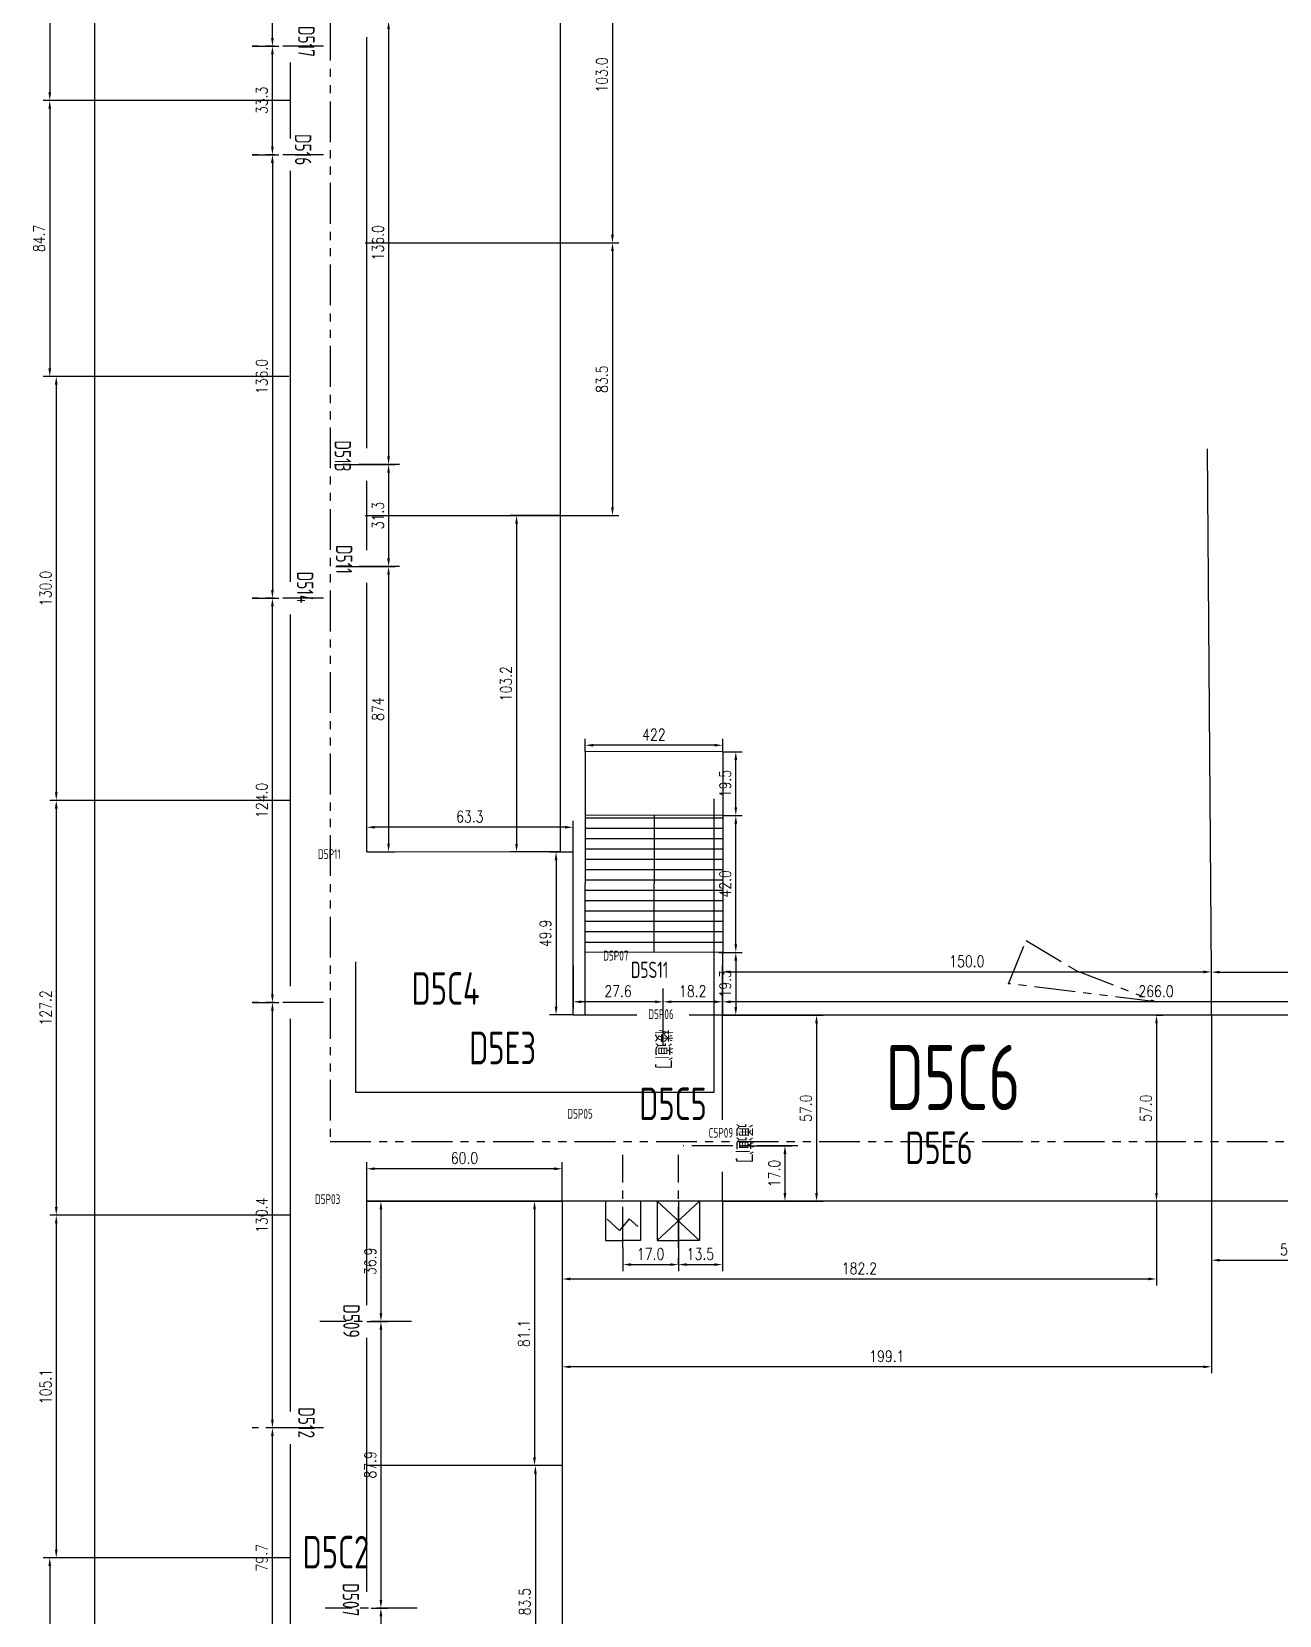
# Model space of a CAD drawing. Header units: millimetres. Extents: x -1254 to 4822, y -4397 to 16.
# Drawn here: x -19.3 to 363.4, y -800.4 to -314.8 of the extents above; entities that cross this region are included whole.
import ezdxf

# ---------------------------------------------------------------- set-up
doc = ezdxf.new("R2010")
doc.units = ezdxf.units.MM
doc.header["$LTSCALE"] = 10
doc.linetypes.add('CENTER', pattern=[2, 1.25, -0.25, 0.25, -0.25])
doc.linetypes.add('PHANTOM', pattern=[2.5, 1.25, -0.25, 0.25, -0.25, 0.25, -0.25])
for name, color, linetype in [('1轮廓实线层', 7, 'Continuous'), ('3中心线层', 1, 'CENTER'), ('5剖面线层', 2, 'Continuous'), ('6文字层', 5, 'Continuous'), ('7标注层', 6, 'Continuous'), ('9双点划线层', 6, 'PHANTOM')]:
    doc.layers.add(name, color=color, linetype=linetype)
doc.styles.add('PC_TEXTSTYLE', font='gbenor.shx', dxfattribs={"width": 0.8, "bigfont": 'hzfs.shx'})
doc.styles.add('TH_GBDIM', font='romans.shx', dxfattribs={"width": 0.8, "bigfont": 'gbcbig.shx'})
doc.dimstyles.new('单位为厘米', dxfattribs={"dimtxt": 3.5, "dimasz": 2.5, "dimexe": 2, "dimexo": 0, "dimgap": 1.5, "dimtad": 1, "dimdec": 1, "dimzin": 0, "dimdsep": 46, "dimtxsty": 'TH_GBDIM', "dimcen": 2.5, "dimclrd": 1, "dimclre": 1, "dimclrt": 5, "dimadec": 0, "dimazin": 0, "dimtfac": 0.714286, "dimtdec": 1, "dimtmove": 0, "dimatfit": 3, "dimfxl": 1, "dimtzin": 0, "dimlwd": -1, "dimlwe": -1, "dimarcsym": 0})

# ---------------------------------------------------------------- blocks, each defined once
blk = doc.blocks.new('*D159')
at = {"layer": '1轮廓实线层', "color": 1, "transparency": 16777216}
for p, q in [((192.53, -616.4), (192.53, -610.26)), ((458.53, -616.4), (458.53, -610.26)), ((456.03, -612.26), (195.03, -612.26))]:
    blk.add_line(p, q, dxfattribs=at)
for points in [[(195.03, -611.84), (195.03, -612.67), (192.53, -612.26)], [(456.03, -611.84), (456.03, -612.67), (458.53, -612.26)]]:
    blk.add_solid(points, dxfattribs=at)
at = {"layer": 'Defpoints', "color": 0, "transparency": 16777216}
for p in [(192.53, -612.26), (192.53, -616.4), (458.53, -616.4)]:
    blk.add_point(p, dxfattribs=at)
at = {"layer": '1轮廓实线层', "color": 5, "transparency": 16777216, "insert": (325.53, -609.01), "char_height": 3.5, "attachment_point": 5, "style": 'TH_GBDIM'}
blk.add_mtext('266.0', dxfattribs=at)
blk = doc.blocks.new('*D187')
at = {"layer": '1轮廓实线层', "color": 1, "transparency": 16777216}
for p, q in [((198.1, -656.4), (213.72, -656.4)), ((211.72, -658.9), (211.72, -670.9)), ((192.53, -673.4), (213.72, -673.4))]:
    blk.add_line(p, q, dxfattribs=at)
for points in [[(211.3, -658.9), (212.14, -658.9), (211.72, -656.4)], [(211.3, -670.9), (212.14, -670.9), (211.72, -673.4)]]:
    blk.add_solid(points, dxfattribs=at)
at = {"layer": 'Defpoints', "color": 0, "transparency": 16777216}
for p in [(198.1, -656.4), (192.53, -673.4), (211.72, -673.4)]:
    blk.add_point(p, dxfattribs=at)
at = {"layer": '1轮廓实线层', "color": 5, "transparency": 16777216, "insert": (208.47, -664.9), "char_height": 3.5, "attachment_point": 5, "rotation": 90, "style": 'TH_GBDIM'}
blk.add_mtext('17.0', dxfattribs=at)
blk = doc.blocks.new('*D188')
at = {"layer": '1轮廓实线层', "color": 1, "transparency": 16777216}
for p, q in [((325.53, -616.4), (327.68, -616.4)), ((325.68, -618.9), (325.68, -670.9)), ((437.78, -673.4), (323.68, -673.4))]:
    blk.add_line(p, q, dxfattribs=at)
for points in [[(325.26, -618.9), (326.1, -618.9), (325.68, -616.4)], [(325.26, -670.9), (326.1, -670.9), (325.68, -673.4)]]:
    blk.add_solid(points, dxfattribs=at)
at = {"layer": 'Defpoints', "color": 0, "transparency": 16777216}
for p in [(325.53, -616.4), (325.68, -673.4), (437.78, -673.4)]:
    blk.add_point(p, dxfattribs=at)
at = {"layer": '1轮廓实线层', "color": 5, "transparency": 16777216, "insert": (322.43, -644.9), "char_height": 3.5, "attachment_point": 5, "rotation": 90, "style": 'TH_GBDIM'}
blk.add_mtext('57.0', dxfattribs=at)
blk = doc.blocks.new('*D189')
at = {"layer": '1轮廓实线层', "color": 1, "transparency": 16777216}
for p, q in [((174.33, -616.37), (174.33, -610.26)), ((192.53, -616.4), (192.53, -610.26)), ((190.03, -612.26), (176.83, -612.26))]:
    blk.add_line(p, q, dxfattribs=at)
for points in [[(176.83, -611.84), (176.83, -612.67), (174.33, -612.26)], [(190.03, -611.84), (190.03, -612.67), (192.53, -612.26)]]:
    blk.add_solid(points, dxfattribs=at)
at = {"layer": 'Defpoints', "color": 0, "transparency": 16777216}
for p in [(174.33, -612.26), (174.33, -616.37), (192.53, -616.4)]:
    blk.add_point(p, dxfattribs=at)
at = {"layer": '1轮廓实线层', "color": 5, "transparency": 16777216, "insert": (183.43, -609.01), "char_height": 3.5, "attachment_point": 5, "style": 'TH_GBDIM'}
blk.add_mtext('18.2', dxfattribs=at)
blk = doc.blocks.new('*D190')
at = {"layer": '1轮廓实线层', "color": 1, "transparency": 16777216}
for p, q in [((179.03, -673.4), (179.03, -694.84)), ((192.53, -673.4), (192.53, -694.84)), ((181.53, -692.84), (190.03, -692.84))]:
    blk.add_line(p, q, dxfattribs=at)
for points in [[(181.53, -692.42), (181.53, -693.25), (179.03, -692.84)], [(190.03, -692.42), (190.03, -693.25), (192.53, -692.84)]]:
    blk.add_solid(points, dxfattribs=at)
at = {"layer": 'Defpoints', "color": 0, "transparency": 16777216}
for p in [(179.03, -673.4), (192.53, -673.4), (192.53, -692.84)]:
    blk.add_point(p, dxfattribs=at)
at = {"layer": '1轮廓实线层', "color": 5, "transparency": 16777216, "insert": (185.78, -689.59), "char_height": 3.5, "attachment_point": 5, "style": 'TH_GBDIM'}
blk.add_mtext('13.5', dxfattribs=at)
blk = doc.blocks.new('*D191')
at = {"layer": '1轮廓实线层', "color": 1, "transparency": 16777216}
for p, q in [((162.03, -687.65), (162.03, -694.84)), ((164.53, -692.84), (176.53, -692.84)), ((179.03, -692.84), (179.03, -690.84))]:
    blk.add_line(p, q, dxfattribs=at)
for points in [[(164.53, -692.42), (164.53, -693.25), (162.03, -692.84)], [(176.53, -692.42), (176.53, -693.25), (179.03, -692.84)]]:
    blk.add_solid(points, dxfattribs=at)
at = {"layer": 'Defpoints', "color": 0, "transparency": 16777216}
for p in [(162.03, -687.65), (179.03, -692.84), (179.03, -692.84)]:
    blk.add_point(p, dxfattribs=at)
at = {"layer": '1轮廓实线层', "color": 5, "transparency": 16777216, "insert": (170.53, -689.59), "char_height": 3.5, "attachment_point": 5, "style": 'TH_GBDIM'}
blk.add_mtext('17.0', dxfattribs=at)
blk = doc.blocks.new('*D192')
at = {"layer": '1轮廓实线层', "color": 1, "transparency": 16777216}
for p, q in [((146.73, -601.15), (146.73, -614.26)), ((174.33, -612.26), (174.33, -610.26)), ((171.83, -612.26), (149.23, -612.26))]:
    blk.add_line(p, q, dxfattribs=at)
for points in [[(149.23, -611.84), (149.23, -612.67), (146.73, -612.26)], [(171.83, -611.84), (171.83, -612.67), (174.33, -612.26)]]:
    blk.add_solid(points, dxfattribs=at)
at = {"layer": 'Defpoints', "color": 0, "transparency": 16777216}
for p in [(146.73, -601.15), (146.73, -612.26), (174.33, -612.26)]:
    blk.add_point(p, dxfattribs=at)
at = {"layer": '1轮廓实线层', "color": 5, "transparency": 16777216, "insert": (160.53, -609.01), "char_height": 3.5, "attachment_point": 5, "style": 'TH_GBDIM'}
blk.add_mtext('27.6', dxfattribs=at)
blk = doc.blocks.new('*D193')
at = {"layer": '1轮廓实线层', "color": 1, "transparency": 16777216}
for p, q in [((83.43, -566.23), (83.43, -556.74)), ((146.73, -566.33), (146.73, -556.74)), ((144.23, -558.74), (85.93, -558.74))]:
    blk.add_line(p, q, dxfattribs=at)
for points in [[(85.93, -558.32), (85.93, -559.16), (83.43, -558.74)], [(144.23, -558.32), (144.23, -559.16), (146.73, -558.74)]]:
    blk.add_solid(points, dxfattribs=at)
at = {"layer": 'Defpoints', "color": 0, "transparency": 16777216}
for p in [(83.43, -558.74), (83.43, -566.23), (146.73, -566.33)]:
    blk.add_point(p, dxfattribs=at)
at = {"layer": '1轮廓实线层', "color": 5, "transparency": 16777216, "insert": (115.08, -555.49), "char_height": 3.5, "attachment_point": 5, "style": 'TH_GBDIM'}
blk.add_mtext('63.3', dxfattribs=at)
blk = doc.blocks.new('*D194')
at = {"layer": '1轮廓实线层', "color": 1, "transparency": 16777216}
for p, q in [((83.43, -673.4), (89.8, -673.4)), ((87.8, -675.9), (87.8, -707.8)), ((83.43, -710.3), (89.8, -710.3))]:
    blk.add_line(p, q, dxfattribs=at)
for points in [[(87.38, -675.9), (88.21, -675.9), (87.8, -673.4)], [(87.38, -707.8), (88.21, -707.8), (87.8, -710.3)]]:
    blk.add_solid(points, dxfattribs=at)
at = {"layer": 'Defpoints', "color": 0, "transparency": 16777216}
for p in [(83.43, -673.4), (83.43, -710.3), (87.8, -710.3)]:
    blk.add_point(p, dxfattribs=at)
at = {"layer": '1轮廓实线层', "color": 5, "transparency": 16777216, "insert": (84.55, -691.85), "char_height": 3.5, "attachment_point": 5, "rotation": 90, "style": 'TH_GBDIM'}
blk.add_mtext('36.9', dxfattribs=at)
blk = doc.blocks.new('*D195')
at = {"layer": '1轮廓实线层', "color": 1, "transparency": 16777216}
for p, q in [((87.8, -710.3), (89.8, -710.3)), ((87.8, -712.8), (87.8, -795.7)), ((84.83, -798.2), (89.8, -798.2))]:
    blk.add_line(p, q, dxfattribs=at)
for points in [[(87.38, -712.8), (88.21, -712.8), (87.8, -710.3)], [(87.38, -795.7), (88.21, -795.7), (87.8, -798.2)]]:
    blk.add_solid(points, dxfattribs=at)
at = {"layer": 'Defpoints', "color": 0, "transparency": 16777216}
for p in [(87.8, -710.3), (84.83, -798.2), (87.8, -798.2)]:
    blk.add_point(p, dxfattribs=at)
at = {"layer": '1轮廓实线层', "color": 5, "transparency": 16777216, "insert": (84.55, -754.25), "char_height": 3.5, "attachment_point": 5, "rotation": 90, "style": 'TH_GBDIM'}
blk.add_mtext('87.9', dxfattribs=at)
blk = doc.blocks.new('*D196')
at = {"layer": '1轮廓实线层', "color": 1, "transparency": 16777216}
for p, q in [((87.8, -798.2), (89.8, -798.2)), ((87.8, -800.7), (87.8, -875.4)), ((84.03, -877.9), (89.8, -877.9))]:
    blk.add_line(p, q, dxfattribs=at)
for points in [[(87.38, -800.7), (88.21, -800.7), (87.8, -798.2)], [(87.38, -875.4), (88.21, -875.4), (87.8, -877.9)]]:
    blk.add_solid(points, dxfattribs=at)
at = {"layer": 'Defpoints', "color": 0, "transparency": 16777216}
for p in [(87.8, -798.2), (84.03, -877.9), (87.8, -877.9)]:
    blk.add_point(p, dxfattribs=at)
at = {"layer": '1轮廓实线层', "color": 5, "transparency": 16777216, "insert": (84.55, -838.05), "char_height": 3.5, "attachment_point": 5, "rotation": 90, "style": 'TH_GBDIM'}
blk.add_mtext('79.7', dxfattribs=at)
blk = doc.blocks.new('*D210')
at = {"layer": '1轮廓实线层', "color": 1, "transparency": 16777216}
for p, q in [((59.27, -742.9), (52.52, -742.9)), ((54.52, -820.1), (54.52, -745.4)), ((54.52, -822.6), (52.52, -822.6))]:
    blk.add_line(p, q, dxfattribs=at)
for points in [[(54.1, -745.4), (54.94, -745.4), (54.52, -742.9)], [(54.1, -820.1), (54.94, -820.1), (54.52, -822.6)]]:
    blk.add_solid(points, dxfattribs=at)
at = {"layer": 'Defpoints', "color": 0, "transparency": 16777216}
for p in [(54.52, -742.9), (59.27, -742.9), (54.52, -822.6)]:
    blk.add_point(p, dxfattribs=at)
at = {"layer": '1轮廓实线层', "color": 5, "transparency": 16777216, "insert": (51.27, -782.75), "char_height": 3.5, "attachment_point": 5, "rotation": 90, "style": 'TH_GBDIM'}
blk.add_mtext('79.7', dxfattribs=at)
blk = doc.blocks.new('*D211')
at = {"layer": '1轮廓实线层', "color": 1, "transparency": 16777216}
for p, q in [((48.32, -612.5), (56.52, -612.5)), ((54.52, -740.4), (54.52, -615)), ((54.52, -742.9), (52.52, -742.9))]:
    blk.add_line(p, q, dxfattribs=at)
for points in [[(54.1, -615), (54.94, -615), (54.52, -612.5)], [(54.1, -740.4), (54.94, -740.4), (54.52, -742.9)]]:
    blk.add_solid(points, dxfattribs=at)
at = {"layer": 'Defpoints', "color": 0, "transparency": 16777216}
for p in [(48.32, -612.5), (54.52, -612.5), (54.52, -742.9)]:
    blk.add_point(p, dxfattribs=at)
at = {"layer": '1轮廓实线层', "color": 5, "transparency": 16777216, "insert": (51.27, -677.7), "char_height": 3.5, "attachment_point": 5, "rotation": 90, "style": 'TH_GBDIM'}
blk.add_mtext('130.4', dxfattribs=at)
blk = doc.blocks.new('*D212')
at = {"layer": '1轮廓实线层', "color": 1, "transparency": 16777216}
for p, q in [((48.32, -488.5), (56.52, -488.5)), ((54.52, -610), (54.52, -491)), ((54.52, -612.5), (52.52, -612.5))]:
    blk.add_line(p, q, dxfattribs=at)
for points in [[(54.1, -491), (54.94, -491), (54.52, -488.5)], [(54.1, -610), (54.94, -610), (54.52, -612.5)]]:
    blk.add_solid(points, dxfattribs=at)
at = {"layer": 'Defpoints', "color": 0, "transparency": 16777216}
for p in [(48.32, -488.5), (54.52, -488.5), (54.52, -612.5)]:
    blk.add_point(p, dxfattribs=at)
at = {"layer": '1轮廓实线层', "color": 5, "transparency": 16777216, "insert": (51.27, -550.5), "char_height": 3.5, "attachment_point": 5, "rotation": 90, "style": 'TH_GBDIM'}
blk.add_mtext('124.0', dxfattribs=at)
blk = doc.blocks.new('*D213')
at = {"layer": '1轮廓实线层', "color": 1, "transparency": 16777216}
for p, q in [((48.32, -352.5), (56.52, -352.5)), ((54.52, -355), (54.52, -486)), ((54.52, -488.5), (52.52, -488.5))]:
    blk.add_line(p, q, dxfattribs=at)
for points in [[(54.1, -355), (54.94, -355), (54.52, -352.5)], [(54.1, -486), (54.94, -486), (54.52, -488.5)]]:
    blk.add_solid(points, dxfattribs=at)
at = {"layer": 'Defpoints', "color": 0, "transparency": 16777216}
for p in [(48.32, -352.5), (54.52, -488.5), (54.52, -488.5)]:
    blk.add_point(p, dxfattribs=at)
at = {"layer": '1轮廓实线层', "color": 5, "transparency": 16777216, "insert": (51.27, -420.5), "char_height": 3.5, "attachment_point": 5, "rotation": 90, "style": 'TH_GBDIM'}
blk.add_mtext('136.0', dxfattribs=at)
blk = doc.blocks.new('*D214')
at = {"layer": '1轮廓实线层', "color": 1, "transparency": 16777216}
for p, q in [((48.32, -319.2), (56.52, -319.2)), ((54.52, -350), (54.52, -321.7)), ((54.52, -352.5), (52.52, -352.5))]:
    blk.add_line(p, q, dxfattribs=at)
for points in [[(54.1, -321.7), (54.94, -321.7), (54.52, -319.2)], [(54.1, -350), (54.94, -350), (54.52, -352.5)]]:
    blk.add_solid(points, dxfattribs=at)
at = {"layer": 'Defpoints', "color": 0, "transparency": 16777216}
for p in [(48.32, -319.2), (54.52, -319.2), (54.52, -352.5)]:
    blk.add_point(p, dxfattribs=at)
at = {"layer": '1轮廓实线层', "color": 5, "transparency": 16777216, "insert": (51.27, -335.85), "char_height": 3.5, "attachment_point": 5, "rotation": 90, "style": 'TH_GBDIM'}
blk.add_mtext('33.3', dxfattribs=at)
blk = doc.blocks.new('*D215')
at = {"layer": '1轮廓实线层', "color": 1, "transparency": 16777216}
for p, q in [((48.32, -233.7), (56.52, -233.7)), ((54.52, -316.7), (54.52, -236.2)), ((54.52, -319.2), (52.52, -319.2))]:
    blk.add_line(p, q, dxfattribs=at)
for points in [[(54.1, -236.2), (54.94, -236.2), (54.52, -233.7)], [(54.1, -316.7), (54.94, -316.7), (54.52, -319.2)]]:
    blk.add_solid(points, dxfattribs=at)
at = {"layer": 'Defpoints', "color": 0, "transparency": 16777216}
for p in [(48.32, -233.7), (54.52, -233.7), (54.52, -319.2)]:
    blk.add_point(p, dxfattribs=at)
at = {"layer": '1轮廓实线层', "color": 5, "transparency": 16777216, "insert": (51.27, -276.45), "char_height": 3.5, "attachment_point": 5, "rotation": 90, "style": 'TH_GBDIM'}
blk.add_mtext('85.5', dxfattribs=at)
blk = doc.blocks.new('*D226')
at = {"layer": '1轮廓实线层', "color": 1, "transparency": 16777216}
for p, q in [((90.15, -311.5), (88.15, -311.5)), ((90.15, -314), (90.15, -445)), ((73.58, -447.5), (92.15, -447.5))]:
    blk.add_line(p, q, dxfattribs=at)
for points in [[(89.73, -314), (90.56, -314), (90.15, -311.5)], [(89.73, -445), (90.56, -445), (90.15, -447.5)]]:
    blk.add_solid(points, dxfattribs=at)
at = {"layer": 'Defpoints', "color": 0, "transparency": 16777216}
for p in [(90.15, -311.5), (73.58, -447.5), (90.15, -447.5)]:
    blk.add_point(p, dxfattribs=at)
at = {"layer": '1轮廓实线层', "color": 5, "transparency": 16777216, "insert": (86.9, -379.5), "char_height": 3.5, "attachment_point": 5, "rotation": 90, "style": 'TH_GBDIM'}
blk.add_mtext('136.0', dxfattribs=at)
blk = doc.blocks.new('*D227')
at = {"layer": '1轮廓实线层', "color": 1, "transparency": 16777216}
for p, q in [((90.15, -447.5), (88.15, -447.5)), ((90.15, -450), (90.15, -476.3)), ((73.98, -478.8), (92.15, -478.8))]:
    blk.add_line(p, q, dxfattribs=at)
for points in [[(89.73, -450), (90.56, -450), (90.15, -447.5)], [(89.73, -476.3), (90.56, -476.3), (90.15, -478.8)]]:
    blk.add_solid(points, dxfattribs=at)
at = {"layer": 'Defpoints', "color": 0, "transparency": 16777216}
for p in [(90.15, -447.5), (73.98, -478.8), (90.15, -478.8)]:
    blk.add_point(p, dxfattribs=at)
at = {"layer": '1轮廓实线层', "color": 5, "transparency": 16777216, "insert": (86.9, -463.15), "char_height": 3.5, "attachment_point": 5, "rotation": 90, "style": 'TH_GBDIM'}
blk.add_mtext('31.3', dxfattribs=at)
blk = doc.blocks.new('*D233')
at = {"layer": '1轮廓实线层', "color": 1, "transparency": 16777216}
for p, q in [((90.15, -478.8), (92.15, -478.8)), ((90.15, -481.3), (90.15, -563.73)), ((83.43, -566.23), (92.15, -566.23))]:
    blk.add_line(p, q, dxfattribs=at)
for points in [[(89.73, -481.3), (90.56, -481.3), (90.15, -478.8)], [(89.73, -563.73), (90.56, -563.73), (90.15, -566.23)]]:
    blk.add_solid(points, dxfattribs=at)
at = {"layer": 'Defpoints', "color": 0, "transparency": 16777216}
for p in [(90.15, -478.8), (83.43, -566.23), (90.15, -566.23)]:
    blk.add_point(p, dxfattribs=at)
at = {"layer": '1轮廓实线层', "color": 5, "transparency": 16777216, "insert": (86.9, -522.51), "char_height": 3.5, "attachment_point": 5, "rotation": 90, "style": 'TH_GBDIM'}
blk.add_mtext('{874}{}{}', dxfattribs=at)
blk = doc.blocks.new('*D235')
at = {"layer": '1轮廓实线层', "color": 1, "transparency": 16777216}
for p, q in [((192.56, -597.1), (198.65, -597.1)), ((196.65, -599.6), (196.65, -613.9)), ((192.53, -616.4), (198.65, -616.4))]:
    blk.add_line(p, q, dxfattribs=at)
for points in [[(196.23, -599.6), (197.06, -599.6), (196.65, -597.1)], [(196.23, -613.9), (197.06, -613.9), (196.65, -616.4)]]:
    blk.add_solid(points, dxfattribs=at)
at = {"layer": 'Defpoints', "color": 0, "transparency": 16777216}
for p in [(192.56, -597.1), (192.53, -616.4), (196.65, -616.4)]:
    blk.add_point(p, dxfattribs=at)
at = {"layer": '1轮廓实线层', "color": 5, "transparency": 16777216, "insert": (193.4, -606.75), "char_height": 3.5, "attachment_point": 5, "rotation": 90, "style": 'TH_GBDIM'}
blk.add_mtext('19.3', dxfattribs=at)
blk = doc.blocks.new('*D236')
at = {"layer": '1轮廓实线层', "color": 1, "transparency": 16777216}
for p, q in [((192.62, -555.1), (198.65, -555.1)), ((196.65, -594.6), (196.65, -557.6)), ((192.62, -597.1), (198.65, -597.1))]:
    blk.add_line(p, q, dxfattribs=at)
for points in [[(196.23, -557.6), (197.06, -557.6), (196.65, -555.1)], [(196.23, -594.6), (197.06, -594.6), (196.65, -597.1)]]:
    blk.add_solid(points, dxfattribs=at)
at = {"layer": 'Defpoints', "color": 0, "transparency": 16777216}
for p in [(192.62, -555.1), (196.65, -555.1), (192.62, -597.1)]:
    blk.add_point(p, dxfattribs=at)
at = {"layer": '1轮廓实线层', "color": 5, "transparency": 16777216, "insert": (193.4, -576.1), "char_height": 3.5, "attachment_point": 5, "rotation": 90, "style": 'TH_GBDIM'}
blk.add_mtext('42.0', dxfattribs=at)
blk = doc.blocks.new('*D237')
at = {"layer": '1轮廓实线层', "color": 1, "transparency": 16777216}
for p, q in [((192.66, -535.6), (198.65, -535.6)), ((196.65, -552.6), (196.65, -538.1)), ((192.62, -555.1), (198.65, -555.1))]:
    blk.add_line(p, q, dxfattribs=at)
for points in [[(196.23, -538.1), (197.06, -538.1), (196.65, -535.6)], [(196.23, -552.6), (197.06, -552.6), (196.65, -555.1)]]:
    blk.add_solid(points, dxfattribs=at)
at = {"layer": 'Defpoints', "color": 0, "transparency": 16777216}
for p in [(192.66, -535.6), (196.65, -535.6), (192.62, -555.1)]:
    blk.add_point(p, dxfattribs=at)
at = {"layer": '1轮廓实线层', "color": 5, "transparency": 16777216, "insert": (193.4, -545.35), "char_height": 3.5, "attachment_point": 5, "rotation": 90, "style": 'TH_GBDIM'}
blk.add_mtext('19.5', dxfattribs=at)
blk = doc.blocks.new('*D238')
at = {"layer": '1轮廓实线层', "color": 1, "transparency": 16777216}
for p, q in [((150.46, -535.53), (150.46, -531.59)), ((190.12, -533.59), (152.96, -533.59)), ((192.62, -535.6), (192.62, -531.59))]:
    blk.add_line(p, q, dxfattribs=at)
for points in [[(152.96, -533.17), (152.96, -534), (150.46, -533.59)], [(190.12, -533.17), (190.12, -534), (192.62, -533.59)]]:
    blk.add_solid(points, dxfattribs=at)
at = {"layer": 'Defpoints', "color": 0, "transparency": 16777216}
for p in [(150.46, -533.59), (150.46, -535.53), (192.62, -535.6)]:
    blk.add_point(p, dxfattribs=at)
at = {"layer": '1轮廓实线层', "color": 5, "transparency": 16777216, "insert": (171.54, -530.34), "char_height": 3.5, "attachment_point": 5, "style": 'TH_GBDIM'}
blk.add_mtext('{422}{}{}', dxfattribs=at)
blk = doc.blocks.new('*D458')
at = {"layer": '6文字层', "color": 1, "transparency": 16777216}
for p, q in [((0, -420.5), (-13.78, -420.5)), ((-11.78, -423), (-11.78, -548)), ((0, -550.5), (-13.78, -550.5))]:
    blk.add_line(p, q, dxfattribs=at)
for points in [[(-12.19, -423), (-11.36, -423), (-11.78, -420.5)], [(-12.19, -548), (-11.36, -548), (-11.78, -550.5)]]:
    blk.add_solid(points, dxfattribs=at)
at = {"layer": 'Defpoints', "color": 0, "transparency": 16777216}
for p in [(0, -420.5), (-11.78, -550.5), (0, -550.5)]:
    blk.add_point(p, dxfattribs=at)
at = {"layer": '6文字层', "color": 5, "transparency": 16777216, "insert": (-15.03, -485.5), "char_height": 3.5, "attachment_point": 5, "rotation": 90, "style": 'TH_GBDIM'}
blk.add_mtext('130.0', dxfattribs=at)
blk = doc.blocks.new('*D459')
at = {"layer": '6文字层', "color": 1, "transparency": 16777216}
for p, q in [((0, -550.5), (-13.78, -550.5)), ((-11.78, -553), (-11.78, -675.2)), ((0, -677.7), (-13.78, -677.7))]:
    blk.add_line(p, q, dxfattribs=at)
for points in [[(-12.19, -553), (-11.36, -553), (-11.78, -550.5)], [(-12.19, -675.2), (-11.36, -675.2), (-11.78, -677.7)]]:
    blk.add_solid(points, dxfattribs=at)
at = {"layer": 'Defpoints', "color": 0, "transparency": 16777216}
for p in [(0, -550.5), (-11.78, -677.7), (0, -677.7)]:
    blk.add_point(p, dxfattribs=at)
at = {"layer": '6文字层', "color": 5, "transparency": 16777216, "insert": (-15.03, -614.1), "char_height": 3.5, "attachment_point": 5, "rotation": 90, "style": 'TH_GBDIM'}
blk.add_mtext('127.2', dxfattribs=at)
blk = doc.blocks.new('*D460')
at = {"layer": '6文字层', "color": 1, "transparency": 16777216}
for p, q in [((0, -677.7), (-13.78, -677.7)), ((-11.78, -680.2), (-11.78, -780.25)), ((0, -782.75), (-13.78, -782.75))]:
    blk.add_line(p, q, dxfattribs=at)
for points in [[(-12.19, -680.2), (-11.36, -680.2), (-11.78, -677.7)], [(-12.19, -780.25), (-11.36, -780.25), (-11.78, -782.75)]]:
    blk.add_solid(points, dxfattribs=at)
at = {"layer": 'Defpoints', "color": 0, "transparency": 16777216}
for p in [(0, -677.7), (-11.78, -782.75), (0, -782.75)]:
    blk.add_point(p, dxfattribs=at)
at = {"layer": '6文字层', "color": 5, "transparency": 16777216, "insert": (-15.03, -730.23), "char_height": 3.5, "attachment_point": 5, "rotation": 90, "style": 'TH_GBDIM'}
blk.add_mtext('105.1', dxfattribs=at)
blk = doc.blocks.new('*D461')
at = {"layer": '6文字层', "color": 1, "transparency": 16777216}
for p, q in [((0, -782.75), (-15.78, -782.75)), ((-13.78, -785.25), (-13.78, -836.85)), ((0, -839.35), (-15.78, -839.35))]:
    blk.add_line(p, q, dxfattribs=at)
for points in [[(-14.19, -785.25), (-13.36, -785.25), (-13.78, -782.75)], [(-14.19, -836.85), (-13.36, -836.85), (-13.78, -839.35)]]:
    blk.add_solid(points, dxfattribs=at)
at = {"layer": 'Defpoints', "color": 0, "transparency": 16777216}
for p in [(0, -782.75), (-13.78, -839.35), (0, -839.35)]:
    blk.add_point(p, dxfattribs=at)
at = {"layer": '6文字层', "color": 5, "transparency": 16777216, "insert": (-17.03, -811.05), "char_height": 3.5, "attachment_point": 5, "rotation": 90, "style": 'TH_GBDIM'}
blk.add_mtext('56.6', dxfattribs=at)
blk = doc.blocks.new('*D462')
at = {"layer": '6文字层', "color": 1, "transparency": 16777216}
for p, q in [((0, -276.45), (-15.78, -276.45)), ((-13.78, -278.95), (-13.78, -333.35)), ((0, -335.85), (-15.78, -335.85))]:
    blk.add_line(p, q, dxfattribs=at)
for points in [[(-14.19, -278.95), (-13.36, -278.95), (-13.78, -276.45)], [(-14.19, -333.35), (-13.36, -333.35), (-13.78, -335.85)]]:
    blk.add_solid(points, dxfattribs=at)
at = {"layer": 'Defpoints', "color": 0, "transparency": 16777216}
for p in [(0, -276.45), (-13.78, -335.85), (0, -335.85)]:
    blk.add_point(p, dxfattribs=at)
at = {"layer": '6文字层', "color": 5, "transparency": 16777216, "insert": (-17.03, -306.15), "char_height": 3.5, "attachment_point": 5, "rotation": 90, "style": 'TH_GBDIM'}
blk.add_mtext('59.4', dxfattribs=at)
blk = doc.blocks.new('*D463')
at = {"layer": '6文字层', "color": 1, "transparency": 16777216}
for p, q in [((0, -335.85), (-15.78, -335.85)), ((-13.78, -338.35), (-13.78, -418)), ((0, -420.5), (-15.78, -420.5))]:
    blk.add_line(p, q, dxfattribs=at)
for points in [[(-14.19, -338.35), (-13.36, -338.35), (-13.78, -335.85)], [(-14.19, -418), (-13.36, -418), (-13.78, -420.5)]]:
    blk.add_solid(points, dxfattribs=at)
at = {"layer": 'Defpoints', "color": 0, "transparency": 16777216}
for p in [(0, -335.85), (-13.78, -420.5), (0, -420.5)]:
    blk.add_point(p, dxfattribs=at)
at = {"layer": '6文字层', "color": 5, "transparency": 16777216, "insert": (-17.03, -378.18), "char_height": 3.5, "attachment_point": 5, "rotation": 90, "style": 'TH_GBDIM'}
blk.add_mtext('84.7', dxfattribs=at)
blk = doc.blocks.new('*D472')
at = {"layer": '6文字层', "color": 1, "transparency": 16777216}
for p, q in [((142.92, -276.54), (160.82, -276.54)), ((158.82, -279.04), (158.82, -377.07)), ((142.92, -379.57), (160.82, -379.57))]:
    blk.add_line(p, q, dxfattribs=at)
for points in [[(158.4, -279.04), (159.24, -279.04), (158.82, -276.54)], [(158.4, -377.07), (159.24, -377.07), (158.82, -379.57)]]:
    blk.add_solid(points, dxfattribs=at)
at = {"layer": 'Defpoints', "color": 0, "transparency": 16777216}
for p in [(142.92, -276.54), (142.92, -379.57), (158.82, -379.57)]:
    blk.add_point(p, dxfattribs=at)
at = {"layer": '6文字层', "color": 5, "transparency": 16777216, "insert": (155.57, -328.06), "char_height": 3.5, "attachment_point": 5, "rotation": 90, "style": 'TH_GBDIM'}
blk.add_mtext('103.0', dxfattribs=at)
blk = doc.blocks.new('*D473')
at = {"layer": '6文字层', "color": 1, "transparency": 16777216}
for p, q in [((142.92, -379.57), (160.82, -379.57)), ((158.82, -382.07), (158.82, -460.62)), ((142.92, -463.12), (160.82, -463.12))]:
    blk.add_line(p, q, dxfattribs=at)
for points in [[(158.4, -382.07), (159.24, -382.07), (158.82, -379.57)], [(158.4, -460.62), (159.24, -460.62), (158.82, -463.12)]]:
    blk.add_solid(points, dxfattribs=at)
at = {"layer": 'Defpoints', "color": 0, "transparency": 16777216}
for p in [(142.92, -379.57), (142.92, -463.12), (158.82, -463.12)]:
    blk.add_point(p, dxfattribs=at)
at = {"layer": '6文字层', "color": 5, "transparency": 16777216, "insert": (155.57, -421.35), "char_height": 3.5, "attachment_point": 5, "rotation": 90, "style": 'TH_GBDIM'}
blk.add_mtext('83.5', dxfattribs=at)
blk = doc.blocks.new('*D474')
at = {"layer": '6文字层', "color": 1, "transparency": 16777216}
for p, q in [((142.92, -463.12), (127.4, -463.12)), ((129.4, -465.62), (129.4, -563.82)), ((142.92, -566.32), (127.4, -566.32))]:
    blk.add_line(p, q, dxfattribs=at)
for points in [[(128.99, -465.62), (129.82, -465.62), (129.4, -463.12)], [(128.99, -563.82), (129.82, -563.82), (129.4, -566.32)]]:
    blk.add_solid(points, dxfattribs=at)
at = {"layer": 'Defpoints', "color": 0, "transparency": 16777216}
for p in [(142.92, -463.12), (129.4, -566.32), (142.92, -566.32)]:
    blk.add_point(p, dxfattribs=at)
at = {"layer": '6文字层', "color": 5, "transparency": 16777216, "insert": (126.15, -514.72), "char_height": 3.5, "attachment_point": 5, "rotation": 90, "style": 'TH_GBDIM'}
blk.add_mtext('103.2', dxfattribs=at)
blk = doc.blocks.new('*D475')
at = {"layer": '6文字层', "color": 1, "transparency": 16777216}
for p, q in [((146.73, -566.33), (139.52, -566.33)), ((141.52, -568.83), (141.52, -613.73)), ((146.73, -616.23), (139.52, -616.23))]:
    blk.add_line(p, q, dxfattribs=at)
for points in [[(141.1, -568.83), (141.94, -568.83), (141.52, -566.33)], [(141.1, -613.73), (141.94, -613.73), (141.52, -616.23)]]:
    blk.add_solid(points, dxfattribs=at)
at = {"layer": 'Defpoints', "color": 0, "transparency": 16777216}
for p in [(146.73, -566.33), (141.52, -616.23), (146.73, -616.23)]:
    blk.add_point(p, dxfattribs=at)
at = {"layer": '6文字层', "color": 5, "transparency": 16777216, "insert": (138.27, -591.28), "char_height": 3.5, "attachment_point": 5, "rotation": 90, "style": 'TH_GBDIM'}
blk.add_mtext('49.9', dxfattribs=at)
blk = doc.blocks.new('*D476')
at = {"layer": '6文字层', "color": 1, "transparency": 16777216}
for p, q in [((192.53, -616.4), (192.53, -601.09)), ((342.53, -616.4), (342.53, -601.09)), ((195.03, -603.09), (340.03, -603.09))]:
    blk.add_line(p, q, dxfattribs=at)
for points in [[(195.03, -602.67), (195.03, -603.51), (192.53, -603.09)], [(340.03, -602.67), (340.03, -603.51), (342.53, -603.09)]]:
    blk.add_solid(points, dxfattribs=at)
at = {"layer": 'Defpoints', "color": 0, "transparency": 16777216}
for p in [(342.53, -603.09), (192.53, -616.4), (342.53, -616.4)]:
    blk.add_point(p, dxfattribs=at)
at = {"layer": '6文字层', "color": 5, "transparency": 16777216, "insert": (267.53, -599.84), "char_height": 3.5, "attachment_point": 5, "style": 'TH_GBDIM'}
blk.add_mtext('150.0', dxfattribs=at)
blk = doc.blocks.new('*D477')
at = {"layer": '6文字层', "color": 1, "transparency": 16777216}
for p, q in [((192.53, -616.4), (223.41, -616.4)), ((221.41, -618.9), (221.41, -670.9)), ((192.53, -673.4), (223.41, -673.4))]:
    blk.add_line(p, q, dxfattribs=at)
for points in [[(220.99, -618.9), (221.83, -618.9), (221.41, -616.4)], [(220.99, -670.9), (221.83, -670.9), (221.41, -673.4)]]:
    blk.add_solid(points, dxfattribs=at)
at = {"layer": 'Defpoints', "color": 0, "transparency": 16777216}
for p in [(192.53, -616.4), (192.53, -673.4), (221.41, -673.4)]:
    blk.add_point(p, dxfattribs=at)
at = {"layer": '6文字层', "color": 5, "transparency": 16777216, "insert": (218.16, -644.9), "char_height": 3.5, "attachment_point": 5, "rotation": 90, "style": 'TH_GBDIM'}
blk.add_mtext('57.0', dxfattribs=at)
blk = doc.blocks.new('*D478')
at = {"layer": '6文字层', "color": 1, "transparency": 16777216}
for p, q in [((143.43, -673.4), (143.43, -699.25)), ((325.68, -673.4), (325.68, -699.25)), ((145.93, -697.25), (323.18, -697.25))]:
    blk.add_line(p, q, dxfattribs=at)
for points in [[(145.93, -696.83), (145.93, -697.67), (143.43, -697.25)], [(323.18, -696.83), (323.18, -697.67), (325.68, -697.25)]]:
    blk.add_solid(points, dxfattribs=at)
at = {"layer": 'Defpoints', "color": 0, "transparency": 16777216}
for p in [(143.43, -673.4), (325.68, -673.4), (325.68, -697.25)]:
    blk.add_point(p, dxfattribs=at)
at = {"layer": '6文字层', "color": 5, "transparency": 16777216, "insert": (234.56, -694), "char_height": 3.5, "attachment_point": 5, "style": 'TH_GBDIM'}
blk.add_mtext('182.2', dxfattribs=at)
blk = doc.blocks.new('*D479')
at = {"layer": '6文字层', "color": 1, "transparency": 16777216}
for p, q in [((143.43, -673.4), (132.92, -673.4)), ((134.92, -675.9), (134.92, -751.96)), ((143.43, -754.46), (132.92, -754.46))]:
    blk.add_line(p, q, dxfattribs=at)
for points in [[(134.5, -675.9), (135.33, -675.9), (134.92, -673.4)], [(134.5, -751.96), (135.33, -751.96), (134.92, -754.46)]]:
    blk.add_solid(points, dxfattribs=at)
at = {"layer": 'Defpoints', "color": 0, "transparency": 16777216}
for p in [(143.43, -673.4), (134.92, -754.46), (143.43, -754.46)]:
    blk.add_point(p, dxfattribs=at)
at = {"layer": '6文字层', "color": 5, "transparency": 16777216, "insert": (131.67, -713.93), "char_height": 3.5, "attachment_point": 5, "rotation": 90, "style": 'TH_GBDIM'}
blk.add_mtext('81.1', dxfattribs=at)
blk = doc.blocks.new('*D480')
at = {"layer": '6文字层', "color": 1, "transparency": 16777216}
for p, q in [((143.43, -754.46), (133.17, -754.46)), ((135.17, -756.96), (135.17, -835.48)), ((143.43, -837.98), (133.17, -837.98))]:
    blk.add_line(p, q, dxfattribs=at)
for points in [[(134.75, -756.96), (135.59, -756.96), (135.17, -754.46)], [(134.75, -835.48), (135.59, -835.48), (135.17, -837.98)]]:
    blk.add_solid(points, dxfattribs=at)
at = {"layer": 'Defpoints', "color": 0, "transparency": 16777216}
for p in [(143.43, -754.46), (135.17, -837.98), (143.43, -837.98)]:
    blk.add_point(p, dxfattribs=at)
at = {"layer": '6文字层', "color": 5, "transparency": 16777216, "insert": (131.92, -796.22), "char_height": 3.5, "attachment_point": 5, "rotation": 90, "style": 'TH_GBDIM'}
blk.add_mtext('83.5', dxfattribs=at)
blk = doc.blocks.new('*D484')
at = {"layer": '6文字层', "color": 1, "transparency": 16777216}
for p, q in [((83.43, -673.4), (83.43, -661.45)), ((140.93, -663.45), (85.93, -663.45)), ((143.43, -673.4), (143.43, -661.45))]:
    blk.add_line(p, q, dxfattribs=at)
for points in [[(85.93, -663.03), (85.93, -663.87), (83.43, -663.45)], [(140.93, -663.03), (140.93, -663.87), (143.43, -663.45)]]:
    blk.add_solid(points, dxfattribs=at)
at = {"layer": 'Defpoints', "color": 0, "transparency": 16777216}
for p in [(83.43, -663.45), (83.43, -673.4), (143.43, -673.4)]:
    blk.add_point(p, dxfattribs=at)
at = {"layer": '6文字层', "color": 5, "transparency": 16777216, "insert": (113.43, -660.2), "char_height": 3.5, "attachment_point": 5, "style": 'TH_GBDIM'}
blk.add_mtext('60.0', dxfattribs=at)
blk = doc.blocks.new('*D492')
at = {"layer": '6文字层', "color": 1, "transparency": 16777216}
for p, q in [((342.53, -616.4), (342.53, -726.18)), ((143.43, -699.25), (143.43, -726.18)), ((340.03, -724.18), (145.93, -724.18))]:
    blk.add_line(p, q, dxfattribs=at)
for points in [[(145.93, -723.77), (145.93, -724.6), (143.43, -724.18)], [(340.03, -723.77), (340.03, -724.6), (342.53, -724.18)]]:
    blk.add_solid(points, dxfattribs=at)
at = {"layer": 'Defpoints', "color": 0, "transparency": 16777216}
for p in [(342.53, -616.4), (143.43, -699.25), (143.43, -724.18)]:
    blk.add_point(p, dxfattribs=at)
at = {"layer": '6文字层', "color": 5, "transparency": 16777216, "insert": (242.98, -720.93), "char_height": 3.5, "attachment_point": 5, "style": 'TH_GBDIM'}
blk.add_mtext('199.1', dxfattribs=at)
blk = doc.blocks.new('*D497')
at = {"layer": '6文字层', "color": 1, "transparency": 16777216}
for p, q in [((342.53, -616.4), (342.53, -601.16)), ((398.53, -616.4), (398.53, -601.16)), ((345.03, -603.16), (396.03, -603.16))]:
    blk.add_line(p, q, dxfattribs=at)
for points in [[(345.03, -602.75), (345.03, -603.58), (342.53, -603.16)], [(396.03, -602.75), (396.03, -603.58), (398.53, -603.16)]]:
    blk.add_solid(points, dxfattribs=at)
at = {"layer": 'Defpoints', "color": 0, "transparency": 16777216}
for p in [(398.53, -603.16), (342.53, -616.4), (398.53, -616.4)]:
    blk.add_point(p, dxfattribs=at)
at = {"layer": '6文字层', "color": 5, "transparency": 16777216, "insert": (370.53, -599.91), "char_height": 3.5, "attachment_point": 5, "style": 'TH_GBDIM'}
blk.add_mtext('56.0', dxfattribs=at)
blk = doc.blocks.new('*D498')
at = {"layer": '6文字层', "color": 1, "transparency": 16777216}
for p, q in [((342.53, -616.4), (342.53, -693.49)), ((393.03, -673.4), (393.03, -693.49)), ((345.03, -691.49), (390.53, -691.49))]:
    blk.add_line(p, q, dxfattribs=at)
for points in [[(345.03, -691.08), (345.03, -691.91), (342.53, -691.49)], [(390.53, -691.08), (390.53, -691.91), (393.03, -691.49)]]:
    blk.add_solid(points, dxfattribs=at)
at = {"layer": 'Defpoints', "color": 0, "transparency": 16777216}
for p in [(342.53, -616.4), (393.03, -673.4), (393.03, -691.49)]:
    blk.add_point(p, dxfattribs=at)
at = {"layer": '6文字层', "color": 5, "transparency": 16777216, "insert": (367.78, -688.24), "char_height": 3.5, "attachment_point": 5, "style": 'TH_GBDIM'}
blk.add_mtext('50.5', dxfattribs=at)

msp = doc.modelspace()

# ---------------------------------------------------------------- hatches: boundary and pattern name
at = {"layer": '5剖面线层'}
h = msp.add_hatch(dxfattribs=at)
h.set_pattern_fill('ANSI31', color=256, angle=-45, style=0)
h.set_pattern_definition([(360, (-1863.9683, -482.8), (2e-15, 3.175), [])])
h.paths.add_polyline_path([(171.524, -597.067), (192.624, -597.1), (192.629, -555.1), (171.529, -555.067)])
h.paths.add_polyline_path([(171.529, -555.067), (150.429, -555.033), (150.362, -597.033), (171.524, -597.067)])

# ---------------------------------------------------------------- linework, layer by layer
at = {"layer": '1轮廓实线层'}
for p, q in [((0, 0), (0, -1169.6)), ((142.921, -566.321), (142.921, -276.545)), ((83.432, -442.5), (83.432, -316.5)), ((60.032, -347.5), (60.032, -324.2)), ((60.032, -335.85), (0, -335.85)), ((60.032, -483.5), (60.032, -357.5)), ((82.921, -379.573), (142.921, -379.573)), ((59.521, -420.5), (0, -420.5)), ((83.432, -473.8), (83.432, -452.5)), ((82.921, -463.121), (142.921, -463.121)), ((83.432, -566.227), (83.432, -483.8)), ((60.032, -607.5), (60.032, -493.5)), ((150.455, -535.533), (150.332, -616.333)), ((192.655, -535.6), (150.455, -535.533)), ((192.624, -535.6), (192.624, -597.1)), ((60.032, -550.5), (0, -550.5)), ((192.624, -555.1), (150.424, -555.033)), ((171.591, -555.067), (171.524, -597.067)), ((146.732, -566.327), (83.432, -566.227)), ((146.732, -616.227), (146.732, -566.327)), ((192.562, -597.1), (150.362, -597.033)), ((192.562, -597.1), (192.532, -616.4)), ((166.332, -616.358), (146.732, -616.327)), ((192.532, -616.4), (182.332, -616.384)), ((458.532, -616.4), (192.532, -616.4)), ((192.532, -648.4), (192.532, -616.4)), ((60.032, -737.9), (60.032, -617.5)), ((192.532, -673.4), (192.532, -664.4)), ((83.432, -673.4), (143.432, -673.4)), ((83.432, -705.3), (83.432, -673.4)), ((393.032, -673.4), (83.432, -673.4)), ((143.432, -673.4), (143.432, -1117.5)), ((156.681, -673.4), (156.681, -685.491)), ((167.382, -673.4), (167.382, -685.491)), ((172.575, -673.4), (172.575, -685.491)), ((185.489, -673.4), (172.575, -685.491)), ((185.489, -685.491), (172.575, -673.4)), ((185.489, -673.4), (185.489, -685.491)), ((60.032, -677.7), (0, -677.7)), ((160.961, -682.38), (157.201, -678.93)), ((163.938, -678.852), (160.961, -682.38)), ((166.601, -681.126), (163.938, -678.852)), ((156.681, -685.491), (162.032, -685.491)), ((167.382, -685.491), (162.032, -685.491)), ((172.575, -685.491), (179.032, -685.491)), ((185.489, -685.491), (179.032, -685.491)), ((83.432, -793.2), (83.432, -715.3)), ((60.032, -817.6), (60.032, -747.9)), ((143.432, -754.461), (83.432, -754.461)), ((60.032, -782.75), (0, -782.75))]:
    msp.add_line(p, q, dxfattribs=at)
at = {"layer": '3中心线层'}
for p, q in [((0, 0), (0, -4397.172)), ((70.216, -319.2), (48.317, -319.2)), ((70.216, -352.5), (48.317, -352.5)), ((93.487, -447.5), (73.594, -447.5)), ((93.487, -478.8), (73.594, -478.8)), ((70.216, -488.5), (48.317, -488.5)), ((174.332, -625.669), (174.332, -606.784)), ((70.216, -612.5), (48.317, -612.5)), ((162.032, -687.65), (162.032, -659.15)), ((179.032, -687.65), (179.032, -659.15)), ((215.71, -656.4), (180.485, -656.4)), ((97.136, -710.3), (69.104, -710.3)), ((70.216, -742.9), (48.317, -742.9)), ((98.959, -798.2), (70.7, -798.2))]:
    msp.add_line(p, q, dxfattribs=at)
at = {"layer": '6文字层'}
msp.add_line((342.532, -603.089), (341.282, -442.649), dxfattribs=at)
at = {"layer": '7标注层'}
for p, q in [((190, -640), (190, -550)), ((80, -600), (80, -640)), ((80, -640), (190, -640))]:
    msp.add_line(p, q, dxfattribs=at)
at = {"layer": '9双点划线层'}
for p, q in [((72.212, -11.161), (72.212, -655.113)), ((280.301, -606.723), (285.716, -593.498)), ((285.716, -593.498), (300.759, -602.515)), ((325.532, -612.258), (280.301, -606.723)), ((300.759, -602.515), (325.532, -612.258)), ((72.212, -655.113), (966.501, -655.113))]:
    msp.add_line(p, q, dxfattribs=at)

# ---------------------------------------------------------------- texts
at = {"layer": '6文字层', "char_height": 5, "attachment_point": 1, "rotation": 270, "style": 'PC_TEXTSTYLE'}
for s, insert in [('D517', (67.44, -313.027)), ('D516', (66.428, -346.158)), ('D513', (78.611, -440.131)), ('D511', (79.009, -472.175)), ('D514', (67.048, -480.352)), ('楼道门', (176.832, -620.763)), ('通道门', (201.636, -649.642)), ('D509', (81.233, -705)), ('D512', (67.463, -736.588)), ('D507', (81.075, -790.552))]:
    msp.add_mtext_dynamic_manual_height_columns(s, width=17.95718, gutter_width=25, heights=[0], dxfattribs=dict(at, insert=insert))
at = {"layer": '6文字层', "attachment_point": 1, "style": 'PC_TEXTSTYLE'}
for s, heights, insert, char_height in [('D5P11', [2.196], (68.5, -565.465), 3), ('D5P07', [0], (155.964, -596.611), 3), ('D5S11', [0], (164.453, -599.948), 5), ('D5C4', [0], (97.232, -603.184), 10), ('D5P06', [0], (169.794, -614.545), 3), ('D5E3', [0], (114.873, -621.409), 10), ('D5C6', [0], (242.61, -625.474), 20), ('D5C5', [0], (167.049, -638.548), 10), ('D5P05', [0], (144.962, -645.096), 3), ('C5P09', [0], (188.304, -650.92), 3), ('D5E6', [0], (248.632, -652.043), 10), ('D5P03', [0], (67.557, -671.271), 3), ('D5C2', [0], (63.81, -776.026), 10)]:
    msp.add_mtext_dynamic_manual_height_columns(s, width=13.35893, gutter_width=25, heights=heights, dxfattribs=dict(at, insert=insert, char_height=char_height))

# ---------------------------------------------------------------- dimensions: what is measured, and where the dimension line sits
at = {"layer": '1轮廓实线层'}
for base, p1, p2, picture, middle in [((54.521, -233.7), (54.521, -319.2), (48.317, -233.7), '*D215', (51.271, -276.45)), ((90.146, -447.5), (90.146, -311.5), (73.582, -447.5), '*D226', (86.896, -379.5)), ((54.521, -319.2), (54.521, -352.5), (48.317, -319.2), '*D214', (51.271, -335.85)), ((54.521, -488.5), (48.317, -352.5), (54.521, -488.5), '*D213', (51.271, -420.5)), ((90.146, -478.8), (90.146, -447.5), (73.98, -478.8), '*D227', (86.896, -463.15)), ((54.521, -488.5), (54.521, -612.5), (48.317, -488.5), '*D212', (51.271, -550.5)), ((196.648, -535.6), (192.624, -555.1), (192.655, -535.6), '*D237', (193.398, -545.35)), ((196.648, -555.1), (192.624, -597.1), (192.624, -555.1), '*D236', (193.398, -576.1)), ((196.648, -616.4), (192.562, -597.1), (192.532, -616.4), '*D235', (193.398, -606.75)), ((54.521, -612.5), (54.521, -742.9), (48.317, -612.5), '*D211', (51.271, -677.7)), ((325.681, -673.4), (325.532, -616.4), (437.782, -673.4), '*D188', (322.431, -644.9)), ((211.72, -673.4), (198.097, -656.4), (192.532, -673.4), '*D187', (208.47, -664.9)), ((87.797, -710.3), (83.432, -673.4), (83.432, -710.3), '*D194', (84.547, -691.85)), ((87.797, -798.2), (87.797, -710.3), (84.829, -798.2), '*D195', (84.547, -754.25)), ((54.521, -742.9), (54.521, -822.6), (59.266, -742.9), '*D210', (51.271, -782.75)), ((87.797, -877.9), (87.797, -798.2), (84.031, -877.9), '*D196', (84.547, -838.05))]:
    dim = msp.add_linear_dim(base=base, p1=p1, p2=p2, angle=270, dimstyle='单位为厘米', dxfattribs=at)
    dim.commit()
    dim.dimension.update_dxf_attribs({"geometry": picture, "text_midpoint": middle})
dim = msp.add_linear_dim(base=(90.146, -566.227), p1=(90.146, -478.8), p2=(83.432, -566.227), angle=270, text='{874}{}{}', dimstyle='单位为厘米', override={"dimgap": 1.5, "dimtad": 1, "dimjust": 0, "dimdec": 1, "dimlfac": 10, "dimse1": 0, "dimse2": 0, "dimsd1": 0, "dimsd2": 0}, dxfattribs=at)
dim.commit()
dim.dimension.update_dxf_attribs({"geometry": '*D233', "text_midpoint": (86.896, -522.513)})
dim = msp.add_linear_dim(base=(150.455, -533.588), p1=(192.624, -535.6), p2=(150.455, -535.533), text='{422}{}{}', dimstyle='单位为厘米', override={"dimgap": 1.5, "dimtad": 1, "dimjust": 0, "dimdec": 1, "dimlfac": 10, "dimse1": 0, "dimse2": 0, "dimsd1": 0, "dimsd2": 0}, dxfattribs=at)
dim.commit()
dim.dimension.update_dxf_attribs({"geometry": '*D238', "text_midpoint": (171.54, -530.338)})
for base, p1, p2, picture, middle in [((83.432, -558.741), (146.732, -566.327), (83.432, -566.227), '*D193', (115.082, -555.491)), ((146.732, -612.258), (174.332, -612.258), (146.732, -601.151), '*D192', (160.532, -609.008)), ((174.332, -612.258), (192.532, -616.4), (174.332, -616.371), '*D189', (183.432, -609.008)), ((192.532, -612.258), (458.532, -616.4), (192.532, -616.4), '*D159', (325.532, -609.008)), ((192.532, -692.835), (179.032, -673.4), (192.532, -673.4), '*D190', (185.782, -689.585)), ((179.032, -692.835), (162.032, -687.65), (179.032, -692.835), '*D191', (170.532, -689.585))]:
    dim = msp.add_linear_dim(base=base, p1=p1, p2=p2, dimstyle='单位为厘米', dxfattribs=at)
    dim.commit()
    dim.dimension.update_dxf_attribs({"geometry": picture, "text_midpoint": middle})
at = {"layer": '6文字层'}
for base, p1, p2, picture, middle in [((-13.777, -335.85), (0, -276.45), (0, -335.85), '*D462', (-17.027, -306.15)), ((158.819, -379.573), (142.921, -276.545), (142.921, -379.573), '*D472', (155.569, -328.059)), ((-13.777138849, -420.5), (0, -335.85), (0, -420.5), '*D463', (-17.027138849, -378.175)), ((158.819, -463.121), (142.921, -379.573), (142.921, -463.121), '*D473', (155.569, -421.347)), ((-11.777, -550.5), (0, -420.5), (0, -550.5), '*D458', (-15.027, -485.5)), ((-11.777, -677.7), (0, -550.5), (0, -677.7), '*D459', (-15.027, -614.1)), ((141.519, -616.227), (146.732, -566.327), (146.732, -616.227), '*D475', (138.269, -591.277)), ((221.411, -673.4), (192.532, -616.4), (192.532, -673.4), '*D477', (218.161, -644.9)), ((134.918, -754.461), (143.432, -673.4), (143.432, -754.461), '*D479', (131.668, -713.93)), ((-11.777138849, -782.75), (0, -677.7), (0, -782.75), '*D460', (-15.027138849, -730.225)), ((135.172, -837.98), (143.432, -754.461), (143.432, -837.98), '*D480', (131.922, -796.221)), ((-13.777, -839.35), (0, -782.75), (0, -839.35), '*D461', (-17.027, -811.05))]:
    dim = msp.add_linear_dim(base=base, p1=p1, p2=p2, angle=90, dimstyle='单位为厘米', dxfattribs=at)
    dim.commit()
    dim.dimension.update_dxf_attribs({"geometry": picture, "text_midpoint": middle})
dim = msp.add_linear_dim(base=(129.403, -566.321), p1=(142.921, -463.121), p2=(142.921, -566.321), angle=90, dimstyle='单位为厘米', dxfattribs=at)
dim.commit()
dim.dimension.update_dxf_attribs({"geometry": '*D474', "text_midpoint": (129.403, -514.721), "dimtype": 160})
for base, p1, p2, picture, middle in [((342.532, -603.089), (192.532, -616.4), (342.532, -616.4), '*D476', (267.532, -599.839)), ((398.532, -603.162), (342.532, -616.4), (398.532, -616.4), '*D497', (370.532, -599.912)), ((143.432, -724.184), (342.532, -616.4), (143.432, -699.251), '*D492', (242.982, -720.934)), ((393.032, -691.495), (342.532, -616.4), (393.032, -673.4), '*D498', (367.782, -688.245)), ((83.432, -663.45), (143.432, -673.4), (83.432, -673.4), '*D484', (113.432, -660.2))]:
    dim = msp.add_linear_dim(base=base, p1=p1, p2=p2, dimstyle='单位为厘米', dxfattribs=at)
    dim.commit()
    dim.dimension.update_dxf_attribs({"geometry": picture, "text_midpoint": middle})
dim = msp.add_linear_dim(base=(325.681, -697.251), p1=(143.432, -673.4), p2=(325.681, -673.4), dimstyle='单位为厘米', dxfattribs=at)
dim.commit()
dim.dimension.update_dxf_attribs({"geometry": '*D478', "text_midpoint": (234.556, -697.251), "dimtype": 160})

doc.saveas('drawing.dxf')
